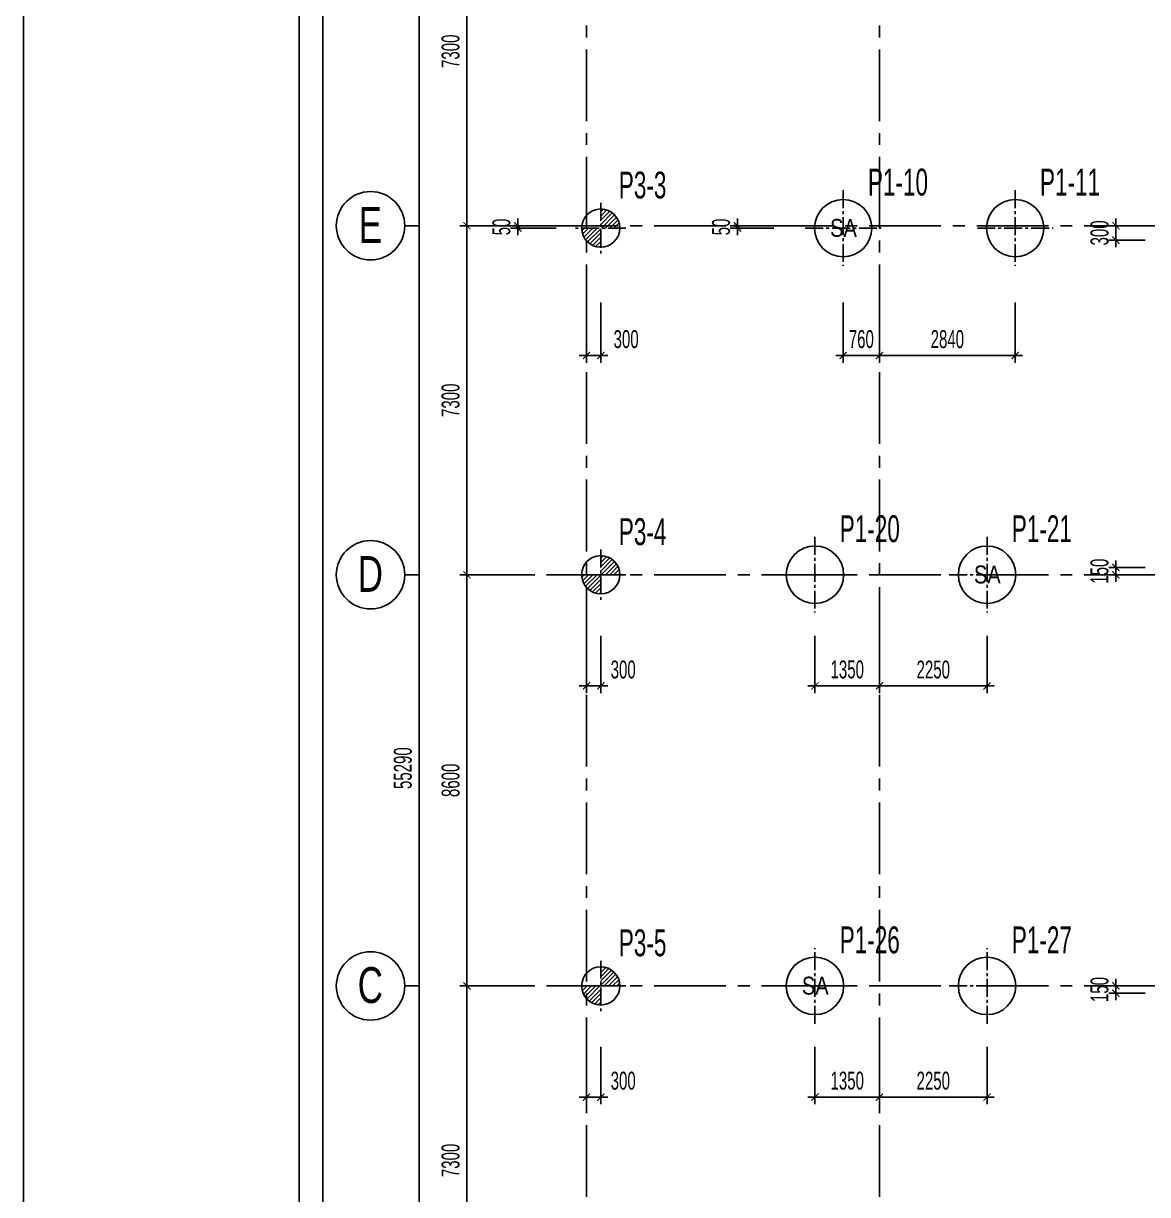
# Model space of a CAD drawing. Extents: x 1722770 to 1861370, y -244656 to -146763.
# Drawn here: x 1722770 to 1746289, y -194277 to -169781 of the extents above; entities that cross this region are included whole.
import ezdxf

# ---------------------------------------------------------------- set-up
doc = ezdxf.new("R2010")
doc.units = 0
doc.header["$LTSCALE"] = 1000
doc.header["$MEASUREMENT"] = 0
doc.header["$PDMODE"] = 3
doc.linetypes.add('CENTER2', pattern=[1.125, 0.75, -0.125, 0.125, -0.125])
doc.linetypes.add('HIDDEN', pattern=[0.375, 0.25, -0.125])
doc.layers.get('0').update_dxf_attribs({"linetype": 'CONTINUOUS'})
doc.layers.get('Defpoints').update_dxf_attribs({"linetype": 'CONTINUOUS'})
for name, color, linetype in [('CDC-KHUNGTEN', 7, 'CONTINUOUS'), ('CDC.01.AXIS', 160, 'CENTER2'), ('CDC.02.DIM', 1, 'CONTINUOUS'), ('CDC.03.BORDER', 3, 'CONTINUOUS'), ('CDC.04.HIDDEN', 8, 'HIDDEN'), ('CDC.06.TEXT', 2, 'CONTINUOUS'), ('CDC.10.HATCH', 9, 'CONTINUOUS'), ('KCS_CHI', 1, 'CONTINUOUS')]:
    doc.layers.add(name, color=color, linetype=linetype)
doc.styles.add('ARIAL', font='arial.ttf', dxfattribs={"width": 0.6})
doc.dimstyles.new('D150', dxfattribs={"dimscale": 150, "dimtxt": 2.5, "dimasz": 1, "dimexe": 1, "dimexo": 0, "dimgap": 1, "dimtad": 1, "dimdec": 0, "dimdsep": 46, "dimtxsty": 'ARIAL', "dimblk": 'ARCHTICK', "dimcen": 1, "dimdle": 1, "dimclrd": 1, "dimclre": 1, "dimclrt": 2, "dimadec": 0, "dimazin": 0, "dimtfac": 0.00072, "dimtdec": 0, "dimtix": 1, "dimtmove": 2, "dimatfit": 3, "dimldrblk": 'ARCHTICK', "dimfxl": 1, "dimtolj": 1, "dimlwd": -1, "dimlwe": -1, "dimarcsym": 0})

# ---------------------------------------------------------------- blocks, each defined once
blk = doc.blocks.new('_ARCHTICK')
at = {"color": 0, "linetype": 'ByBlock', "const_width": 0.15}
blk.add_lwpolyline([(-0.5, -0.5), (0.5, 0.5)], dxfattribs=at)
blk = doc.blocks.new('*D7')
at = {"layer": 'CDC.02.DIM', "color": 1, "transparency": 16777216}
for p, q in [((1732050, -166563), (1732050, -174163)), ((1733471, -166713), (1731900, -166713)), ((1733471, -174013), (1731900, -174013))]:
    blk.add_line(p, q, dxfattribs=at)
at = {"layer": 'Defpoints', "color": 0, "transparency": 16777216}
for p in [(1733471, -166713), (1732050, -174013), (1733471, -174013)]:
    blk.add_point(p, dxfattribs=at)
at = {"layer": 'CDC.02.DIM', "color": 1, "transparency": 16777216, "xscale": 150, "yscale": 150, "zscale": 150}
for p, rotation in [((1732050, -166713), 90), ((1732050, -174013), 270)]:
    blk.add_blockref('_ARCHTICK', p, dxfattribs=dict(at, rotation=rotation))
at = {"layer": 'CDC.02.DIM', "color": 2, "transparency": 16777216, "insert": (1731708, -170363), "char_height": 375, "attachment_point": 5, "rotation": 90, "style": 'ARIAL'}
blk.add_mtext('\\A1;7300', dxfattribs=at)
blk = doc.blocks.new('*D8')
at = {"layer": 'CDC.02.DIM', "color": 1, "transparency": 16777216}
for p, q in [((1732050, -173863), (1732050, -181463)), ((1733471, -174013), (1731900, -174013)), ((1733471, -181313), (1731900, -181313))]:
    blk.add_line(p, q, dxfattribs=at)
at = {"layer": 'Defpoints', "color": 0, "transparency": 16777216}
for p in [(1733471, -174013), (1732050, -181313), (1733471, -181313)]:
    blk.add_point(p, dxfattribs=at)
at = {"layer": 'CDC.02.DIM', "color": 1, "transparency": 16777216, "xscale": 150, "yscale": 150, "zscale": 150}
for p, rotation in [((1732050, -174013), 90), ((1732050, -181313), 270)]:
    blk.add_blockref('_ARCHTICK', p, dxfattribs=dict(at, rotation=rotation))
at = {"layer": 'CDC.02.DIM', "color": 2, "transparency": 16777216, "insert": (1731708, -177663), "char_height": 375, "attachment_point": 5, "rotation": 90, "style": 'ARIAL'}
blk.add_mtext('\\A1;7300', dxfattribs=at)
blk = doc.blocks.new('*D9')
at = {"layer": 'CDC.02.DIM', "color": 1, "transparency": 16777216}
for p, q in [((1732050, -181163), (1732050, -190063)), ((1733471, -181313), (1731900, -181313)), ((1733471, -189913), (1731900, -189913))]:
    blk.add_line(p, q, dxfattribs=at)
at = {"layer": 'Defpoints', "color": 0, "transparency": 16777216}
for p in [(1733471, -181313), (1732050, -189913), (1733471, -189913)]:
    blk.add_point(p, dxfattribs=at)
at = {"layer": 'CDC.02.DIM', "color": 1, "transparency": 16777216, "xscale": 150, "yscale": 150, "zscale": 150}
for p, rotation in [((1732050, -181313), 90), ((1732050, -189913), 270)]:
    blk.add_blockref('_ARCHTICK', p, dxfattribs=dict(at, rotation=rotation))
at = {"layer": 'CDC.02.DIM', "color": 2, "transparency": 16777216, "insert": (1731708, -185613), "char_height": 375, "attachment_point": 5, "rotation": 90, "style": 'ARIAL'}
blk.add_mtext('\\A1;8600', dxfattribs=at)
blk = doc.blocks.new('*D10')
at = {"layer": 'CDC.02.DIM', "color": 1, "transparency": 16777216}
for p, q in [((1732050, -189763), (1732050, -197363)), ((1733471, -189913), (1731900, -189913)), ((1733471, -197213), (1731900, -197213))]:
    blk.add_line(p, q, dxfattribs=at)
at = {"layer": 'Defpoints', "color": 0, "transparency": 16777216}
for p in [(1733471, -189913), (1732050, -197213), (1733471, -197213)]:
    blk.add_point(p, dxfattribs=at)
at = {"layer": 'CDC.02.DIM', "color": 1, "transparency": 16777216, "xscale": 150, "yscale": 150, "zscale": 150}
for p, rotation in [((1732050, -189913), 90), ((1732050, -197213), 270)]:
    blk.add_blockref('_ARCHTICK', p, dxfattribs=dict(at, rotation=rotation))
at = {"layer": 'CDC.02.DIM', "color": 2, "transparency": 16777216, "insert": (1731708, -193563), "char_height": 375, "attachment_point": 5, "rotation": 90, "style": 'ARIAL'}
blk.add_mtext('\\A1;7300', dxfattribs=at)
blk = doc.blocks.new('*D12')
at = {"layer": 'CDC.02.DIM', "color": 1, "transparency": 16777216}
for p, q in [((1733471, -157713), (1730900, -157713)), ((1731050, -213153), (1731050, -157563)), ((1733471, -213003), (1730900, -213003))]:
    blk.add_line(p, q, dxfattribs=at)
at = {"layer": 'Defpoints', "color": 0, "transparency": 16777216}
for p in [(1731050, -157713), (1733471, -157713), (1733471, -213003)]:
    blk.add_point(p, dxfattribs=at)
at = {"layer": 'CDC.02.DIM', "color": 1, "transparency": 16777216, "xscale": 150, "yscale": 150, "zscale": 150}
for p, rotation in [((1731050, -157713), 90), ((1731050, -213003), 270)]:
    blk.add_blockref('_ARCHTICK', p, dxfattribs=dict(at, rotation=rotation))
at = {"layer": 'CDC.02.DIM', "color": 2, "transparency": 16777216, "insert": (1730709, -185358), "char_height": 375, "attachment_point": 5, "rotation": 90, "style": 'ARIAL'}
blk.add_mtext('\\A1;55290', dxfattribs=at)
blk = doc.blocks.new('d800')
at = {"layer": 'CDC.10.HATCH'}
h = blk.add_hatch(dxfattribs=at)
h.set_pattern_fill('ANSI31', color=256, scale=500, style=0)
h.paths.add_polyline_path([(1776664, -80984), (1776664, -81384), (1777064, -81384, 0.414214)])
h.paths.add_polyline_path([(1776664, -81384), (1776264, -81384, 0.414214), (1776664, -81784)])
at = {"layer": 'CDC.01.AXIS', "ltscale": 0.5}
for p, q in [((1776664, -80856), (1776664, -81912)), ((1777192, -81384), (1776136, -81384))]:
    blk.add_line(p, q, dxfattribs=at)
at = {"layer": 'CDC.03.BORDER'}
blk.add_circle((1776664, -81384), 400, dxfattribs=at)
blk = doc.blocks.new('*D51')
at = {"layer": 'CDC.02.DIM', "color": 1, "transparency": 16777216}
for p, q in [((1734550, -191187), (1734550, -192388)), ((1734850, -191187), (1734850, -192388)), ((1734400, -192238), (1735000, -192238))]:
    blk.add_line(p, q, dxfattribs=at)
at = {"layer": 'Defpoints', "color": 0, "transparency": 16777216}
for p in [(1734550, -191187), (1734850, -191187), (1734850, -192238)]:
    blk.add_point(p, dxfattribs=at)
at = {"layer": 'CDC.02.DIM', "color": 1, "transparency": 16777216, "xscale": 150, "yscale": 150, "zscale": 150, "rotation": 180}
blk.add_blockref('_ARCHTICK', (1734550, -192238), dxfattribs=at)
at = {"layer": 'CDC.02.DIM', "color": 1, "transparency": 16777216, "xscale": 150, "yscale": 150, "zscale": 150}
blk.add_blockref('_ARCHTICK', (1734850, -192238), dxfattribs=at)
at = {"layer": 'CDC.02.DIM', "color": 2, "transparency": 16777216, "insert": (1735318, -191897), "char_height": 375, "attachment_point": 5, "style": 'ARIAL'}
blk.add_mtext('\\A1;300', dxfattribs=at)
blk = doc.blocks.new('*D54')
at = {"layer": 'CDC.02.DIM', "color": 1, "transparency": 16777216}
for p, q in [((1734550, -182587), (1734550, -183788)), ((1734850, -182587), (1734850, -183788)), ((1734400, -183638), (1735000, -183638))]:
    blk.add_line(p, q, dxfattribs=at)
at = {"layer": 'Defpoints', "color": 0, "transparency": 16777216}
for p in [(1734550, -182587), (1734850, -182587), (1734850, -183638)]:
    blk.add_point(p, dxfattribs=at)
at = {"layer": 'CDC.02.DIM', "color": 1, "transparency": 16777216, "xscale": 150, "yscale": 150, "zscale": 150, "rotation": 180}
blk.add_blockref('_ARCHTICK', (1734550, -183638), dxfattribs=at)
at = {"layer": 'CDC.02.DIM', "color": 1, "transparency": 16777216, "xscale": 150, "yscale": 150, "zscale": 150}
blk.add_blockref('_ARCHTICK', (1734850, -183638), dxfattribs=at)
at = {"layer": 'CDC.02.DIM', "color": 2, "transparency": 16777216, "insert": (1735318, -183297), "char_height": 375, "attachment_point": 5, "style": 'ARIAL'}
blk.add_mtext('\\A1;300', dxfattribs=at)
blk = doc.blocks.new('*D57')
at = {"layer": 'CDC.02.DIM', "color": 1, "transparency": 16777216}
for p, q in [((1734550, -175615), (1734550, -176877)), ((1734850, -175615), (1734850, -176877)), ((1735000, -176727), (1734400, -176727))]:
    blk.add_line(p, q, dxfattribs=at)
at = {"layer": 'Defpoints', "color": 0, "transparency": 16777216}
for p in [(1734550, -175615), (1734850, -175615), (1734550, -176727)]:
    blk.add_point(p, dxfattribs=at)
at = {"layer": 'CDC.02.DIM', "color": 1, "transparency": 16777216, "xscale": 150, "yscale": 150, "zscale": 150, "rotation": 180}
blk.add_blockref('_ARCHTICK', (1734550, -176727), dxfattribs=at)
at = {"layer": 'CDC.02.DIM', "color": 1, "transparency": 16777216, "xscale": 150, "yscale": 150, "zscale": 150}
blk.add_blockref('_ARCHTICK', (1734850, -176727), dxfattribs=at)
at = {"layer": 'CDC.02.DIM', "color": 2, "transparency": 16777216, "insert": (1735379, -176386), "char_height": 375, "attachment_point": 5, "style": 'ARIAL'}
blk.add_mtext('\\A1;300', dxfattribs=at)
blk = doc.blocks.new('*D79')
at = {"layer": 'CDC.02.DIM', "color": 1, "transparency": 16777216}
for p, q in [((1733113, -174013), (1733113, -173863)), ((1733915, -174013), (1732963, -174013)), ((1733915, -174063), (1732963, -174063)), ((1733113, -174063), (1733113, -174013)), ((1733113, -174063), (1733113, -174213))]:
    blk.add_line(p, q, dxfattribs=at)
at = {"layer": 'Defpoints', "color": 0, "transparency": 16777216}
for p in [(1733113, -174013), (1733915, -174013), (1733915, -174063)]:
    blk.add_point(p, dxfattribs=at)
at = {"layer": 'CDC.02.DIM', "color": 1, "transparency": 16777216, "xscale": 150, "yscale": 150, "zscale": 150}
for p, rotation in [((1733113, -174013), 270), ((1733113, -174063), 90)]:
    blk.add_blockref('_ARCHTICK', p, dxfattribs=dict(at, rotation=rotation))
at = {"layer": 'CDC.02.DIM', "color": 2, "transparency": 16777216, "insert": (1732772, -174038), "char_height": 375, "attachment_point": 5, "rotation": 90, "style": 'ARIAL'}
blk.add_mtext('\\A1;50', dxfattribs=at)
blk = doc.blocks.new('B1200')
at = {"layer": 'CDC.01.AXIS', "ltscale": 0.5}
for p, q in [((1944564, 246097), (1944564, 244513)), ((1943772, 245305), (1945356, 245305))]:
    blk.add_line(p, q, dxfattribs=at)
at = {"layer": 'CDC.03.BORDER'}
blk.add_circle((1944564, 245305), 600, dxfattribs=at)
blk = doc.blocks.new('*D142')
at = {"layer": 'CDC.02.DIM', "color": 1, "transparency": 16777216}
for p, q in [((1739920, -175615), (1739920, -176877)), ((1740680, -175615), (1740680, -176877)), ((1739920, -176727), (1739770, -176727)), ((1739920, -176727), (1740680, -176727)), ((1740680, -176727), (1740830, -176727))]:
    blk.add_line(p, q, dxfattribs=at)
at = {"layer": 'Defpoints', "color": 0, "transparency": 16777216}
for p in [(1739920, -175615), (1740680, -175615), (1740680, -176727)]:
    blk.add_point(p, dxfattribs=at)
at = {"layer": 'CDC.02.DIM', "color": 1, "transparency": 16777216, "xscale": 150, "yscale": 150, "zscale": 150}
blk.add_blockref('_ARCHTICK', (1739920, -176727), dxfattribs=at)
at = {"layer": 'CDC.02.DIM', "color": 1, "transparency": 16777216, "xscale": 150, "yscale": 150, "zscale": 150, "rotation": 180}
blk.add_blockref('_ARCHTICK', (1740680, -176727), dxfattribs=at)
at = {"layer": 'CDC.02.DIM', "color": 2, "transparency": 16777216, "insert": (1740300, -176386), "char_height": 375, "attachment_point": 5, "style": 'ARIAL'}
blk.add_mtext('\\A1;760', dxfattribs=at)
blk = doc.blocks.new('*D143')
at = {"layer": 'CDC.02.DIM', "color": 1, "transparency": 16777216}
for p, q in [((1740680, -175615), (1740680, -176877)), ((1743520, -175615), (1743520, -176877)), ((1740530, -176727), (1743670, -176727))]:
    blk.add_line(p, q, dxfattribs=at)
at = {"layer": 'Defpoints', "color": 0, "transparency": 16777216}
for p in [(1740680, -175615), (1743520, -175615), (1743520, -176727)]:
    blk.add_point(p, dxfattribs=at)
at = {"layer": 'CDC.02.DIM', "color": 1, "transparency": 16777216, "xscale": 150, "yscale": 150, "zscale": 150, "rotation": 180}
blk.add_blockref('_ARCHTICK', (1740680, -176727), dxfattribs=at)
at = {"layer": 'CDC.02.DIM', "color": 1, "transparency": 16777216, "xscale": 150, "yscale": 150, "zscale": 150}
blk.add_blockref('_ARCHTICK', (1743520, -176727), dxfattribs=at)
at = {"layer": 'CDC.02.DIM', "color": 2, "transparency": 16777216, "insert": (1742100, -176386), "char_height": 375, "attachment_point": 5, "style": 'ARIAL'}
blk.add_mtext('\\A1;2840', dxfattribs=at)
blk = doc.blocks.new('*D150')
at = {"layer": 'CDC.02.DIM', "color": 1, "transparency": 16777216}
for p, q in [((1739330, -182587), (1739330, -183788)), ((1740680, -182587), (1740680, -183788)), ((1739180, -183638), (1740830, -183638))]:
    blk.add_line(p, q, dxfattribs=at)
at = {"layer": 'Defpoints', "color": 0, "transparency": 16777216}
for p in [(1739330, -182587), (1740680, -182587), (1740680, -183638)]:
    blk.add_point(p, dxfattribs=at)
at = {"layer": 'CDC.02.DIM', "color": 1, "transparency": 16777216, "xscale": 150, "yscale": 150, "zscale": 150, "rotation": 180}
blk.add_blockref('_ARCHTICK', (1739330, -183638), dxfattribs=at)
at = {"layer": 'CDC.02.DIM', "color": 1, "transparency": 16777216, "xscale": 150, "yscale": 150, "zscale": 150}
blk.add_blockref('_ARCHTICK', (1740680, -183638), dxfattribs=at)
at = {"layer": 'CDC.02.DIM', "color": 2, "transparency": 16777216, "insert": (1740005, -183296), "char_height": 375, "attachment_point": 5, "style": 'ARIAL'}
blk.add_mtext('\\A1;1350', dxfattribs=at)
blk = doc.blocks.new('*D151')
at = {"layer": 'CDC.02.DIM', "color": 1, "transparency": 16777216}
for p, q in [((1740680, -182587), (1740680, -183788)), ((1742930, -182587), (1742930, -183788)), ((1740530, -183638), (1743080, -183638))]:
    blk.add_line(p, q, dxfattribs=at)
at = {"layer": 'Defpoints', "color": 0, "transparency": 16777216}
for p in [(1740680, -182587), (1742930, -182587), (1742930, -183638)]:
    blk.add_point(p, dxfattribs=at)
at = {"layer": 'CDC.02.DIM', "color": 1, "transparency": 16777216, "xscale": 150, "yscale": 150, "zscale": 150, "rotation": 180}
blk.add_blockref('_ARCHTICK', (1740680, -183638), dxfattribs=at)
at = {"layer": 'CDC.02.DIM', "color": 1, "transparency": 16777216, "xscale": 150, "yscale": 150, "zscale": 150}
blk.add_blockref('_ARCHTICK', (1742930, -183638), dxfattribs=at)
at = {"layer": 'CDC.02.DIM', "color": 2, "transparency": 16777216, "insert": (1741805, -183297), "char_height": 375, "attachment_point": 5, "style": 'ARIAL'}
blk.add_mtext('\\A1;2250', dxfattribs=at)
blk = doc.blocks.new('*D154')
at = {"layer": 'CDC.02.DIM', "color": 1, "transparency": 16777216}
for p, q in [((1739330, -191187), (1739330, -192388)), ((1740680, -191187), (1740680, -192388)), ((1739180, -192238), (1740830, -192238))]:
    blk.add_line(p, q, dxfattribs=at)
at = {"layer": 'Defpoints', "color": 0, "transparency": 16777216}
for p in [(1739330, -191187), (1740680, -191187), (1740680, -192238)]:
    blk.add_point(p, dxfattribs=at)
at = {"layer": 'CDC.02.DIM', "color": 1, "transparency": 16777216, "xscale": 150, "yscale": 150, "zscale": 150, "rotation": 180}
blk.add_blockref('_ARCHTICK', (1739330, -192238), dxfattribs=at)
at = {"layer": 'CDC.02.DIM', "color": 1, "transparency": 16777216, "xscale": 150, "yscale": 150, "zscale": 150}
blk.add_blockref('_ARCHTICK', (1740680, -192238), dxfattribs=at)
at = {"layer": 'CDC.02.DIM', "color": 2, "transparency": 16777216, "insert": (1740005, -191896), "char_height": 375, "attachment_point": 5, "style": 'ARIAL'}
blk.add_mtext('\\A1;1350', dxfattribs=at)
blk = doc.blocks.new('*D155')
at = {"layer": 'CDC.02.DIM', "color": 1, "transparency": 16777216}
for p, q in [((1740680, -191187), (1740680, -192388)), ((1742930, -191187), (1742930, -192388)), ((1740530, -192238), (1743080, -192238))]:
    blk.add_line(p, q, dxfattribs=at)
at = {"layer": 'Defpoints', "color": 0, "transparency": 16777216}
for p in [(1740680, -191187), (1742930, -191187), (1742930, -192238)]:
    blk.add_point(p, dxfattribs=at)
at = {"layer": 'CDC.02.DIM', "color": 1, "transparency": 16777216, "xscale": 150, "yscale": 150, "zscale": 150, "rotation": 180}
blk.add_blockref('_ARCHTICK', (1740680, -192238), dxfattribs=at)
at = {"layer": 'CDC.02.DIM', "color": 1, "transparency": 16777216, "xscale": 150, "yscale": 150, "zscale": 150}
blk.add_blockref('_ARCHTICK', (1742930, -192238), dxfattribs=at)
at = {"layer": 'CDC.02.DIM', "color": 2, "transparency": 16777216, "insert": (1741805, -191897), "char_height": 375, "attachment_point": 5, "style": 'ARIAL'}
blk.add_mtext('\\A1;2250', dxfattribs=at)
blk = doc.blocks.new('*D236')
at = {"layer": 'CDC.02.DIM', "color": 1, "transparency": 16777216}
for p, q in [((1737709, -174013), (1737709, -173863)), ((1738471, -174013), (1737559, -174013)), ((1738471, -174063), (1737559, -174063)), ((1737709, -174063), (1737709, -174013)), ((1737709, -174063), (1737709, -174213))]:
    blk.add_line(p, q, dxfattribs=at)
at = {"layer": 'Defpoints', "color": 0, "transparency": 16777216}
for p in [(1737709, -174013), (1738471, -174013), (1738471, -174063)]:
    blk.add_point(p, dxfattribs=at)
at = {"layer": 'CDC.02.DIM', "color": 1, "transparency": 16777216, "xscale": 150, "yscale": 150, "zscale": 150}
for p, rotation in [((1737709, -174013), 270), ((1737709, -174063), 90)]:
    blk.add_blockref('_ARCHTICK', p, dxfattribs=dict(at, rotation=rotation))
at = {"layer": 'CDC.02.DIM', "color": 2, "transparency": 16777216, "insert": (1737367, -174038), "char_height": 375, "attachment_point": 5, "rotation": 90, "style": 'ARIAL'}
blk.add_mtext('\\A1;50', dxfattribs=at)
blk = doc.blocks.new('*D241')
at = {"layer": 'CDC.02.DIM', "color": 1, "transparency": 16777216}
for p, q in [((1745625, -174013), (1745625, -173863)), ((1746240, -174013), (1745475, -174013)), ((1745625, -174313), (1745625, -174013)), ((1746240, -174313), (1745475, -174313)), ((1745625, -174313), (1745625, -174463))]:
    blk.add_line(p, q, dxfattribs=at)
at = {"layer": 'Defpoints', "color": 0, "transparency": 16777216}
for p in [(1745625, -174013), (1746240, -174013), (1746240, -174313)]:
    blk.add_point(p, dxfattribs=at)
at = {"layer": 'CDC.02.DIM', "color": 1, "transparency": 16777216, "xscale": 150, "yscale": 150, "zscale": 150}
for p, rotation in [((1745625, -174013), 270), ((1745625, -174313), 90)]:
    blk.add_blockref('_ARCHTICK', p, dxfattribs=dict(at, rotation=rotation))
at = {"layer": 'CDC.02.DIM', "color": 2, "transparency": 16777216, "insert": (1745284, -174163), "char_height": 375, "attachment_point": 5, "rotation": 90, "style": 'ARIAL'}
blk.add_mtext('\\A1;300', dxfattribs=at)
blk = doc.blocks.new('*D242')
at = {"layer": 'CDC.02.DIM', "color": 1, "transparency": 16777216}
for p, q in [((1745625, -181163), (1745625, -181013)), ((1746240, -181163), (1745475, -181163)), ((1745625, -181163), (1745625, -181313)), ((1746240, -181313), (1745475, -181313)), ((1745625, -181313), (1745625, -181463))]:
    blk.add_line(p, q, dxfattribs=at)
at = {"layer": 'Defpoints', "color": 0, "transparency": 16777216}
for p in [(1746240, -181163), (1745625, -181313), (1746240, -181313)]:
    blk.add_point(p, dxfattribs=at)
at = {"layer": 'CDC.02.DIM', "color": 1, "transparency": 16777216, "xscale": 150, "yscale": 150, "zscale": 150}
for p, rotation in [((1745625, -181163), 270), ((1745625, -181313), 90)]:
    blk.add_blockref('_ARCHTICK', p, dxfattribs=dict(at, rotation=rotation))
at = {"layer": 'CDC.02.DIM', "color": 2, "transparency": 16777216, "insert": (1745284, -181238), "char_height": 375, "attachment_point": 5, "rotation": 90, "style": 'ARIAL'}
blk.add_mtext('\\A1;150', dxfattribs=at)
blk = doc.blocks.new('*D246')
at = {"layer": 'CDC.02.DIM', "color": 1, "transparency": 16777216}
for p, q in [((1745625, -189913), (1745625, -189763)), ((1746240, -189913), (1745475, -189913)), ((1746240, -190063), (1745475, -190063)), ((1745625, -190063), (1745625, -189913)), ((1745625, -190063), (1745625, -190213))]:
    blk.add_line(p, q, dxfattribs=at)
at = {"layer": 'Defpoints', "color": 0, "transparency": 16777216}
for p in [(1745625, -189913), (1746240, -189913), (1746240, -190063)]:
    blk.add_point(p, dxfattribs=at)
at = {"layer": 'CDC.02.DIM', "color": 1, "transparency": 16777216, "xscale": 150, "yscale": 150, "zscale": 150}
for p, rotation in [((1745625, -189913), 270), ((1745625, -190063), 90)]:
    blk.add_blockref('_ARCHTICK', p, dxfattribs=dict(at, rotation=rotation))
at = {"layer": 'CDC.02.DIM', "color": 2, "transparency": 16777216, "insert": (1745284, -189988), "char_height": 375, "attachment_point": 5, "rotation": 90, "style": 'ARIAL'}
blk.add_mtext('\\A1;150', dxfattribs=at)
blk = doc.blocks.new('KHUNG A1')
at = {"layer": 'CDC-KHUNGTEN'}
blk.add_lwpolyline([(10366.22, 712.17), (10366.22, 1278.17), (9655.22, 1278.17), (9655.22, 712.17)], close=True, dxfattribs=at)
at = {"layer": 'CDC.10.HATCH', "color": 8}
blk.add_lwpolyline([(9652.22, 709.17), (10447.22, 709.17), (10447.22, 1281.17), (9652.22, 1281.17)], close=True, dxfattribs=at)
at = {"layer": 'Defpoints', "color": 1}
blk.add_lwpolyline([(9617.22, 698.17), (9617.22, 1292.17), (10458.22, 1292.17), (10458.22, 698.17), (9617.22, 698.17)], close=True, dxfattribs=at)

msp = doc.modelspace()

# ---------------------------------------------------------------- linework, layer by layer
at = {"layer": 'CDC.01.AXIS', "ltscale": 2}
for p, q in [((1734549.7, -156823.2), (1734549.7, -214474)), ((1740679.7, -156823.2), (1740679.7, -214474)), ((1733714.3, -174013), (1838479.7, -174013)), ((1733714.3, -181313), (1838479.7, -181313)), ((1733714.3, -189913), (1838479.7, -189913))]:
    msp.add_line(p, q, dxfattribs=at)
at = {"layer": 'KCS_CHI'}
for p, q in [((1730748.2, -174013), (1731050.1, -174013)), ((1730748.2, -181313), (1731050.1, -181313)), ((1730748.2, -189913), (1731050.1, -189913))]:
    msp.add_line(p, q, dxfattribs=at)
for centre in [(1730032.3, -174013), (1730032.3, -181313), (1730032.3, -189913)]:
    msp.add_circle(centre, 715.9, dxfattribs=at)

# ---------------------------------------------------------------- block references
at = {"xscale": 164.8038049160174, "yscale": 164.8038049160174, "zscale": 164.8038049160174}
msp.add_blockref('KHUNG A1', (137815, -359717.7), dxfattribs=at)
at = {"layer": 'CDC.04.HIDDEN', "extrusion": (0, 0, -1), "xscale": -1, "zscale": -1}
for p in [(204644.3, -419367.6), (201044.3, -419367.6), (205234.4, -426617.6), (201634.4, -426617.6)]:
    msp.add_blockref('B1200', p, dxfattribs=at)
at = {"layer": 'CDC.04.HIDDEN'}
for p in [(-41815.6, -92678.4), (-41815.6, -99928.5), (-41815.6, -108528.6)]:
    msp.add_blockref('d800', p, dxfattribs=at)
at = {"layer": 'CDC.04.HIDDEN', "extrusion": (0, 0, -1), "zscale": -1, "rotation": 180}
for p in [(205234.4, 55391.7), (201634.4, 55391.7)]:
    msp.add_blockref('B1200', p, dxfattribs=at)

# ---------------------------------------------------------------- texts
at = {"layer": 'CDC.06.TEXT', "style": 'ARIAL', "width": 0.6}
for s, p in [('P3-3', (1735226.2, -173442.4, 0)), ('P1-10', (1740437.6, -173380.6, 0)), ('P1-11', (1744037.6, -173380.6, 0)), ('P3-4', (1735226.2, -180692.5, 0)), ('P1-20', (1739847.6, -180630.6, 0)), ('P1-21', (1743447.6, -180630.6, 0)), ('P3-5', (1735226.2, -189292.6, 0)), ('P1-26', (1739847.6, -189230.6, 0)), ('P1-27', (1743447.6, -189230.6, 0))]:
    msp.add_text(s, height=562.5, dxfattribs=at).set_placement(p)
at = {"layer": 'CDC.06.TEXT', "char_height": 750, "width": 696.96, "attachment_point": 2, "line_spacing_factor": 0.938532}
for s, insert in [('{\\fArial|b0|i0|c0|p34;\\W0.7;E}', (1730027.7, -173620.4)), ('{\\fArial|b0|i0|c0|p34;\\W0.7;D}', (1730027.7, -180920.4)), ('{\\fArial|b0|i0|c0|p34;\\W0.7;C}', (1730027.7, -189520.4))]:
    msp.add_mtext(s, dxfattribs=dict(at, insert=insert))
at = {"layer": 'Defpoints', "color": 2, "style": 'ARIAL', "width": 0.8}
for p in [(1739647.3, -174244.7), (1742657.2, -181494.7), (1739057.2, -190094.7)]:
    msp.add_text('SA', height=375, dxfattribs=at).set_placement(p)

# ---------------------------------------------------------------- dimensions: what is measured, and where the dimension line sits
at = {"layer": 'CDC.02.DIM'}
for base, p1, p2, angle, picture, middle in [((1731050.1, -157712.6), (1733470.6, -213003), (1733470.6, -157712.6), 90, '*D12', (1730708.6, -185357.8)), ((1732049.9, -174013), (1733470.6, -166713), (1733470.6, -174013), 90, '*D7', (1731708.3, -170363)), ((1732049.9, -181313), (1733470.6, -174013), (1733470.6, -181313), 90, '*D8', (1731708.3, -177663)), ((1733113.1, -174013), (1733915.4, -174062.8), (1733915.4, -174013), 90, '*D79', (1732771.7, -174037.9)), ((1737708.9, -174013), (1738471.2, -174062.9), (1738471.2, -174013), 90, '*D236', (1737367.4, -174038)), ((1745625.1, -174013), (1746239.8, -174312.9), (1746239.8, -174013), 90, '*D241', (1745283.6, -174163)), ((1745625.1, -181313), (1746239.8, -181163), (1746239.8, -181313), 90, '*D242', (1745283.7, -181238)), ((1732049.9, -189913), (1733470.6, -181313), (1733470.6, -189913), 90, '*D9', (1731708.4, -185613)), ((1745625.1, -189913), (1746239.8, -190063), (1746239.8, -189913), 270, '*D246', (1745283.7, -189988)), ((1732049.9, -197213), (1733470.6, -189913), (1733470.6, -197213), 90, '*D10', (1731708.3, -193563))]:
    dim = msp.add_linear_dim(base=base, p1=p1, p2=p2, angle=angle, dimstyle='D150', dxfattribs=at)
    dim.commit()
    dim.dimension.update_dxf_attribs({"geometry": picture, "text_midpoint": middle})
for base, p1, p2, picture, middle in [((1734549.7, -176727.3), (1734850.1, -175615.1), (1734549.7, -175615.1), '*D57', (1735379, -176385.7)), ((1734850.1, -183638), (1734549.7, -182587.3), (1734850.1, -182587.3), '*D54', (1735318.5, -183296.5)), ((1734850.1, -192238), (1734549.7, -191187.3), (1734850.1, -191187.3), '*D51', (1735318.5, -191896.5))]:
    dim = msp.add_linear_dim(base=base, p1=p1, p2=p2, dimstyle='D150', dxfattribs=at)
    dim.commit()
    dim.dimension.update_dxf_attribs({"geometry": picture, "text_midpoint": middle, "dimtype": 160})
for base, p1, p2, picture, middle in [((1740679.7, -176727.3), (1739919.8, -175615.1), (1740679.7, -175615.1), '*D142', (1740299.8, -176385.9)), ((1743519.8, -176727.3), (1740679.7, -175615.1), (1743519.8, -175615.1), '*D143', (1742099.8, -176385.9)), ((1740679.7, -183638), (1739329.8, -182587.3), (1740679.7, -182587.3), '*D150', (1740004.8, -183296.4)), ((1742929.8, -183638), (1740679.7, -182587.3), (1742929.8, -182587.3), '*D151', (1741804.8, -183296.5)), ((1740679.7, -192238), (1739329.8, -191187.3), (1740679.7, -191187.3), '*D154', (1740004.8, -191896.4)), ((1742929.8, -192238), (1740679.7, -191187.3), (1742929.8, -191187.3), '*D155', (1741804.8, -191896.5))]:
    dim = msp.add_linear_dim(base=base, p1=p1, p2=p2, dimstyle='D150', dxfattribs=at)
    dim.commit()
    dim.dimension.update_dxf_attribs({"geometry": picture, "text_midpoint": middle})

doc.saveas('drawing.dxf')
